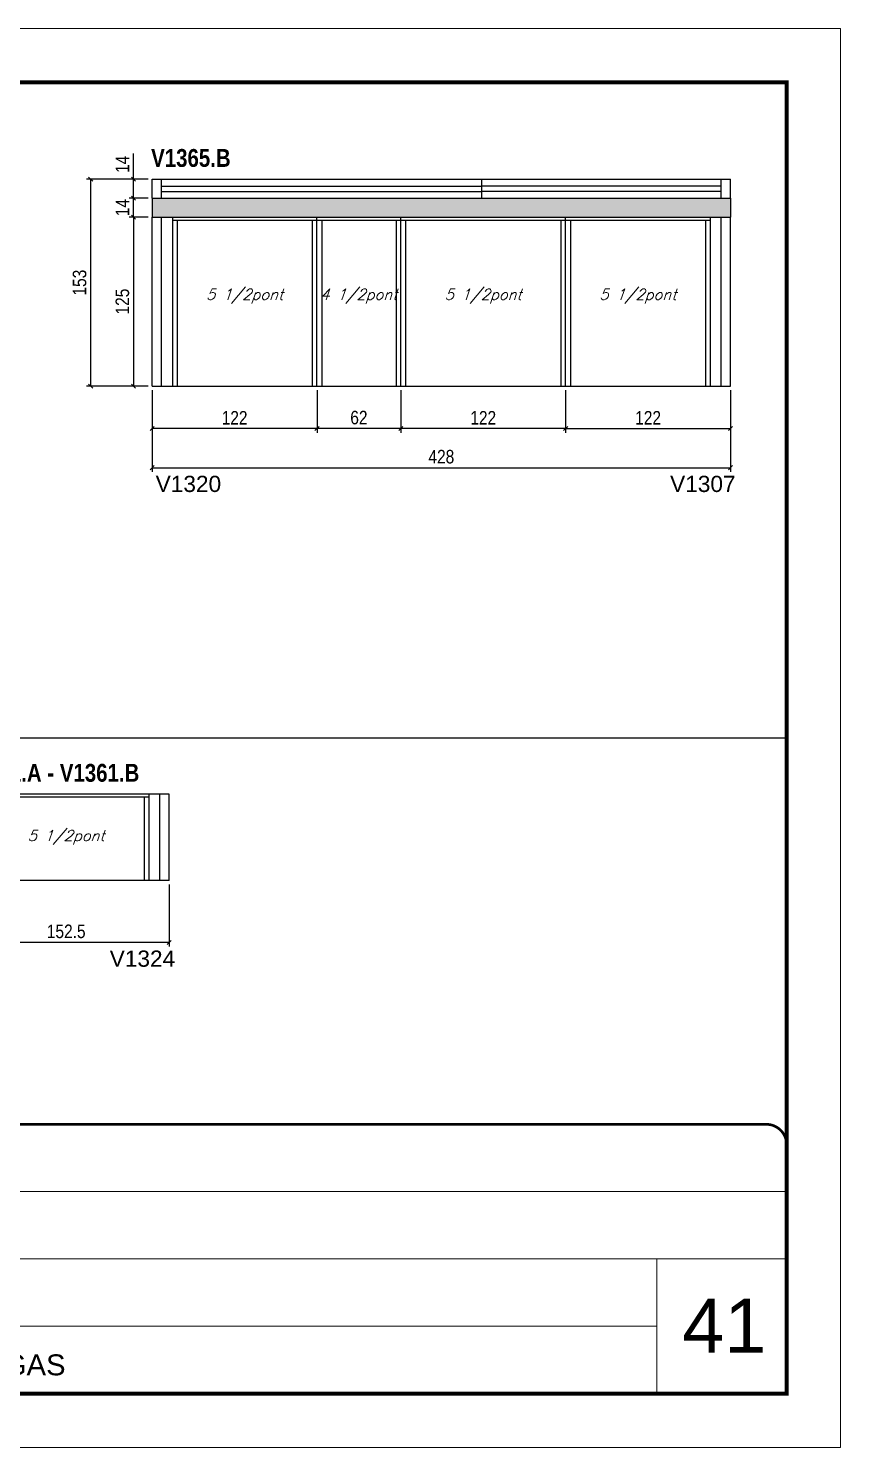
# Model space of a CAD drawing. Extents: x 3309 to 10384, y -2522 to 14608.
# Drawn here: x 4193 to 4794, y 2072 to 3122 of the extents above; entities that cross this region are included whole.
import ezdxf

# ---------------------------------------------------------------- set-up
doc = ezdxf.new("R2010")
doc.units = 0
doc.linetypes.add('CONTINUO', pattern=[0])
doc.linetypes.add('DASHED', pattern=[0.75, 0.5, -0.25])
for name, color, linetype in [('5', 5, 'Continuous'), ('COTA', 241, 'Continuous'), ('NOMENCLATURA', 7, 'Continuous'), ('Painéis', 200, 'Continuous'), ('SARR_2.2x7', 40, 'Continuous'), ('SARR_3.5x7', 81, 'Continuous'), ('SARR_EDITAR', 141, 'Continuous'), ('texto', 7, 'Continuous')]:
    doc.layers.add(name, color=color, linetype=linetype)
for name, color, linetype, lineweight in [('CARIMBO', 255, 'Continuous', 9), ('Folhas', 255, 'Continuous', 9), ('SARRAFO DE PRESSAO', 251, 'DASHED', 9)]:
    doc.layers.add(name, color=color, linetype=linetype, lineweight=lineweight)
doc.styles.add('ARIAL', font='arial.ttf')
doc.styles.add('COTA TECNICA', font='techl___.ttf', dxfattribs={"height": 10})
doc.styles.add('Romans', font='romans.shx')
doc.styles.get("Standard").update_dxf_attribs({"font": 'arial.ttf'})
doc.styles.add('TECNICA', font='techb___.ttf', dxfattribs={"height": 10})
doc.dimstyles.new('PAINEL', dxfattribs={"dimtxt": 10, "dimasz": 3, "dimexe": 3, "dimexo": 3, "dimgap": 3, "dimtad": 1, "dimdec": 1, "dimzin": 12, "dimdsep": 46, "dimtxsty": 'COTA TECNICA', "dimblk1": 'OBLIQUE', "dimblk2": 'OBLIQUE', "dimsah": 1, "dimcen": 0.9, "dimclrd": 4, "dimclre": 4, "dimclrt": 240, "dimadec": 1, "dimazin": 3, "dimtfac": 1, "dimtdec": 1, "dimtmove": 0, "dimatfit": 3, "dimfxl": 1, "dimtolj": 1, "dimtzin": 12, "dimarcsym": 0})

# ---------------------------------------------------------------- blocks, each defined once
blk = doc.blocks.new('9999999999')
at = {"color": 30, "linetype": 'CONTINUO'}
for p, q in [((98564.6, 34379.6), (99584, 34379.6)), ((98564.6, 34329.8), (99488, 34329.8)), ((99584, 34329.8), (99488, 34329.8)), ((99488, 34329.8), (99488, 34230.2)), ((98564.6, 34280), (99488, 34280))]:
    blk.add_line(p, q, dxfattribs=at)
at = {"color": 30, "linetype": 'CONTINUO', "const_width": 2}
blk.add_lwpolyline([(99584, 34230.2), (99584, 34414.4, 0.414214), (99569, 34429.4), (98229, 34429.4, 0.414214), (98214, 34414.4), (98214, 34245.2, 0.414214), (98229, 34230.2), (99584, 34230.2)], format="xyb", dxfattribs=at)
at = {"layer": 'Folhas'}
blk.add_lwpolyline([(98139, 34190.2), (99624, 34190.2), (99624, 35240.2), (98139, 35240.2)], close=True, dxfattribs=at)
at = {"layer": 'Folhas', "color": 30, "const_width": 3}
blk.add_lwpolyline([(98214, 34230.2), (99584, 34230.2), (99584, 35200.2), (98214, 35200.2)], close=True, dxfattribs=at)
at = {"color": 7, "linetype": 'Continuous', "ltscale": 5, "style": 'ARIAL'}
blk.add_text('LATERAIS DE VIGAS', height=15.483, dxfattribs=at).set_placement((98837.7, 34243.7))
blk = doc.blocks.new('_Oblique')
at = {"color": 0, "linetype": 'ByBlock', "lineweight": -2}
blk.add_line((-0.5, -0.5), (0.5, 0.5), dxfattribs=at)
blk = doc.blocks.new('*D1330')
at = {"layer": 'COTA', "color": 4, "linetype": 'ByBlock', "lineweight": -2, "transparency": 16777216}
for p, q in [((4590.9, 2854.5), (4590.9, 2823)), ((4712.9, 2854.5), (4712.9, 2823)), ((4590.9, 2826), (4712.9, 2826))]:
    blk.add_line(p, q, dxfattribs=at)
at = {"layer": 'Defpoints', "color": 0, "linetype": 'ByBlock', "transparency": 16777216}
for p in [(4590.9, 2857.5), (4712.9, 2857.5), (4712.9, 2826)]:
    blk.add_point(p, dxfattribs=at)
at = {"layer": 'COTA', "color": 4, "linetype": 'ByBlock', "lineweight": -2, "transparency": 16777216, "xscale": 3, "yscale": 3, "zscale": 3, "rotation": 180}
blk.add_blockref('_Oblique', (4590.9, 2826), dxfattribs=at)
at = {"layer": 'COTA', "color": 4, "linetype": 'ByBlock', "lineweight": -2, "transparency": 16777216, "xscale": 3, "yscale": 3, "zscale": 3}
blk.add_blockref('_Oblique', (4712.9, 2826), dxfattribs=at)
at = {"layer": 'COTA', "color": 240, "linetype": 'ByBlock', "transparency": 16777216, "insert": (4651.9, 2834), "char_height": 10, "attachment_point": 5, "style": 'COTA TECNICA'}
blk.add_mtext('\\A1;122', dxfattribs=at)
blk = doc.blocks.new('*D1334')
at = {"layer": 'COTA', "color": 4, "lineweight": -2, "transparency": 16777216}
for p, q in [((4468.9, 2854.5), (4468.9, 2823)), ((4590.9, 2854.5), (4590.9, 2823)), ((4590.9, 2826), (4468.9, 2826))]:
    blk.add_line(p, q, dxfattribs=at)
at = {"layer": 'Defpoints', "color": 0, "transparency": 16777216}
for p in [(4468.9, 2857.5), (4590.9, 2857.5), (4468.9, 2826)]:
    blk.add_point(p, dxfattribs=at)
at = {"layer": 'COTA', "color": 4, "lineweight": -2, "transparency": 16777216, "xscale": 3, "yscale": 3, "zscale": 3, "rotation": 180}
blk.add_blockref('_Oblique', (4468.9, 2826), dxfattribs=at)
at = {"layer": 'COTA', "color": 4, "lineweight": -2, "transparency": 16777216, "xscale": 3, "yscale": 3, "zscale": 3}
blk.add_blockref('_Oblique', (4590.9, 2826), dxfattribs=at)
at = {"layer": 'COTA', "color": 240, "transparency": 16777216, "insert": (4529.9, 2834), "char_height": 10, "attachment_point": 5, "style": 'COTA TECNICA'}
blk.add_mtext('\\A1;122', dxfattribs=at)
blk = doc.blocks.new('*D1335')
at = {"layer": 'COTA', "color": 4, "lineweight": -2, "transparency": 16777216}
for p, q in [((4284.9, 2854.5), (4284.9, 2823)), ((4406.9, 2854.5), (4406.9, 2823)), ((4406.9, 2826), (4284.9, 2826))]:
    blk.add_line(p, q, dxfattribs=at)
at = {"layer": 'Defpoints', "color": 0, "transparency": 16777216}
for p in [(4284.9, 2857.5), (4406.9, 2857.5), (4284.9, 2826)]:
    blk.add_point(p, dxfattribs=at)
at = {"layer": 'COTA', "color": 4, "lineweight": -2, "transparency": 16777216, "xscale": 3, "yscale": 3, "zscale": 3, "rotation": 180}
blk.add_blockref('_Oblique', (4284.9, 2826), dxfattribs=at)
at = {"layer": 'COTA', "color": 4, "lineweight": -2, "transparency": 16777216, "xscale": 3, "yscale": 3, "zscale": 3}
blk.add_blockref('_Oblique', (4406.9, 2826), dxfattribs=at)
at = {"layer": 'COTA', "color": 240, "transparency": 16777216, "insert": (4345.9, 2834), "char_height": 10, "attachment_point": 5, "style": 'COTA TECNICA'}
blk.add_mtext('\\A1;122', dxfattribs=at)
blk = doc.blocks.new('*D1336')
at = {"layer": 'COTA', "color": 4, "lineweight": -2, "transparency": 16777216}
for p, q in [((4406.9, 2854.5), (4406.9, 2823)), ((4468.9, 2854.5), (4468.9, 2823)), ((4468.9, 2826), (4406.9, 2826))]:
    blk.add_line(p, q, dxfattribs=at)
at = {"layer": 'Defpoints', "color": 0, "transparency": 16777216}
for p in [(4406.9, 2857.5), (4468.9, 2857.5), (4406.9, 2826)]:
    blk.add_point(p, dxfattribs=at)
at = {"layer": 'COTA', "color": 4, "lineweight": -2, "transparency": 16777216, "xscale": 3, "yscale": 3, "zscale": 3, "rotation": 180}
blk.add_blockref('_Oblique', (4406.9, 2826), dxfattribs=at)
at = {"layer": 'COTA', "color": 4, "lineweight": -2, "transparency": 16777216, "xscale": 3, "yscale": 3, "zscale": 3}
blk.add_blockref('_Oblique', (4468.9, 2826), dxfattribs=at)
at = {"layer": 'COTA', "color": 240, "transparency": 16777216, "insert": (4437.9, 2834.1), "char_height": 10, "attachment_point": 5, "style": 'COTA TECNICA'}
blk.add_mtext('\\A1;62', dxfattribs=at)
blk = doc.blocks.new('*D1337')
at = {"layer": 'COTA', "color": 4, "lineweight": -2, "transparency": 16777216}
for p, q in [((4284.9, 2854.5), (4284.9, 2794.1)), ((4712.9, 2854.5), (4712.9, 2794.1)), ((4284.9, 2797.1), (4712.9, 2797.1))]:
    blk.add_line(p, q, dxfattribs=at)
at = {"layer": 'Defpoints', "color": 0, "transparency": 16777216}
for p in [(4284.9, 2857.5), (4712.9, 2857.5), (4712.9, 2797.1)]:
    blk.add_point(p, dxfattribs=at)
at = {"layer": 'COTA', "color": 4, "lineweight": -2, "transparency": 16777216, "xscale": 3, "yscale": 3, "zscale": 3, "rotation": 180}
blk.add_blockref('_Oblique', (4284.9, 2797.1), dxfattribs=at)
at = {"layer": 'COTA', "color": 4, "lineweight": -2, "transparency": 16777216, "xscale": 3, "yscale": 3, "zscale": 3}
blk.add_blockref('_Oblique', (4712.9, 2797.1), dxfattribs=at)
at = {"layer": 'COTA', "color": 240, "transparency": 16777216, "insert": (4498.9, 2805.2), "char_height": 10, "attachment_point": 5, "style": 'COTA TECNICA'}
blk.add_mtext('\\A1;428', dxfattribs=at)
blk = doc.blocks.new('*D1331')
at = {"layer": 'COTA', "color": 4, "lineweight": -2, "transparency": 16777216}
for p, q in [((4281.9, 2996.5), (4268, 2996.5)), ((4271, 2982.5), (4271, 2996.5)), ((4281.9, 2982.5), (4268, 2982.5))]:
    blk.add_line(p, q, dxfattribs=at)
at = {"layer": 'Defpoints', "color": 0, "transparency": 16777216}
for p in [(4271, 2996.5), (4284.9, 2996.5), (4284.9, 2982.5)]:
    blk.add_point(p, dxfattribs=at)
at = {"layer": 'COTA', "color": 4, "lineweight": -2, "transparency": 16777216, "xscale": 3, "yscale": 3, "zscale": 3}
for p, rotation in [((4271, 2996.5), 90), ((4271, 2982.5), 270)]:
    blk.add_blockref('_Oblique', p, dxfattribs=dict(at, rotation=rotation))
at = {"layer": 'COTA', "color": 240, "transparency": 16777216, "insert": (4262.9, 2989.5), "char_height": 10, "attachment_point": 5, "rotation": 90, "style": 'COTA TECNICA'}
blk.add_mtext('\\A1;14', dxfattribs=at)
blk = doc.blocks.new('*D1332')
at = {"layer": 'COTA', "color": 4, "lineweight": -2, "transparency": 16777216}
for p, q in [((4281.9, 2982.5), (4268, 2982.5)), ((4271, 2982.5), (4271, 2857.5)), ((4281.9, 2857.5), (4268, 2857.5))]:
    blk.add_line(p, q, dxfattribs=at)
at = {"layer": 'Defpoints', "color": 0, "transparency": 16777216}
for p in [(4284.9, 2982.5), (4271, 2857.5), (4284.9, 2857.5)]:
    blk.add_point(p, dxfattribs=at)
at = {"layer": 'COTA', "color": 4, "lineweight": -2, "transparency": 16777216, "xscale": 3, "yscale": 3, "zscale": 3}
for p, rotation in [((4271, 2982.5), 90), ((4271, 2857.5), 270)]:
    blk.add_blockref('_Oblique', p, dxfattribs=dict(at, rotation=rotation))
at = {"layer": 'COTA', "color": 240, "transparency": 16777216, "insert": (4262.9, 2920), "char_height": 10, "attachment_point": 5, "rotation": 90, "style": 'COTA TECNICA'}
blk.add_mtext('\\A1;125', dxfattribs=at)
blk = doc.blocks.new('*D1333')
at = {"layer": 'COTA', "color": 4, "lineweight": -2, "transparency": 16777216}
for p, q in [((4281.9, 3010.5), (4236.4, 3010.5)), ((4239.4, 2857.5), (4239.4, 3010.5)), ((4281.9, 2857.5), (4236.4, 2857.5))]:
    blk.add_line(p, q, dxfattribs=at)
at = {"layer": 'Defpoints', "color": 0, "transparency": 16777216}
for p in [(4239.4, 3010.5), (4284.9, 3010.5), (4284.9, 2857.5)]:
    blk.add_point(p, dxfattribs=at)
at = {"layer": 'COTA', "color": 4, "lineweight": -2, "transparency": 16777216, "xscale": 3, "yscale": 3, "zscale": 3}
for p, rotation in [((4239.4, 3010.5), 90), ((4239.4, 2857.5), 270)]:
    blk.add_blockref('_Oblique', p, dxfattribs=dict(at, rotation=rotation))
at = {"layer": 'COTA', "color": 240, "transparency": 16777216, "insert": (4231.2, 2934), "char_height": 10, "attachment_point": 5, "rotation": 90, "style": 'COTA TECNICA'}
blk.add_mtext('\\A1;153', dxfattribs=at)
blk = doc.blocks.new('*D1338')
at = {"layer": 'COTA', "color": 4, "lineweight": -2, "transparency": 16777216}
for p, q in [((4271, 3010.5), (4271, 3029.6)), ((4281.9, 3010.5), (4268, 3010.5)), ((4271, 2996.5), (4271, 3010.5)), ((4281.9, 2996.5), (4268, 2996.5))]:
    blk.add_line(p, q, dxfattribs=at)
at = {"layer": 'Defpoints', "color": 0, "transparency": 16777216}
for p in [(4271, 3010.5), (4284.9, 3010.5), (4284.9, 2996.5)]:
    blk.add_point(p, dxfattribs=at)
at = {"layer": 'COTA', "color": 4, "lineweight": -2, "transparency": 16777216, "xscale": 3, "yscale": 3, "zscale": 3}
for p, rotation in [((4271, 3010.5), 90), ((4271, 2996.5), 270)]:
    blk.add_blockref('_Oblique', p, dxfattribs=dict(at, rotation=rotation))
at = {"layer": 'COTA', "color": 240, "transparency": 16777216, "insert": (4262.9, 3021.5), "char_height": 10, "attachment_point": 5, "rotation": 90, "style": 'COTA TECNICA'}
blk.add_mtext('\\A1;14', dxfattribs=at)
blk = doc.blocks.new('*D1430')
at = {"layer": 'COTA', "color": 4, "linetype": 'ByBlock', "lineweight": -2, "transparency": 16777216}
for p, q in [((4145, 2488.6), (4145, 2442.9)), ((4297.5, 2488.6), (4297.5, 2442.9)), ((4297.5, 2445.9), (4145, 2445.9))]:
    blk.add_line(p, q, dxfattribs=at)
at = {"layer": 'Defpoints', "color": 0, "linetype": 'ByBlock', "transparency": 16777216}
for p in [(4145, 2491.6), (4297.5, 2491.6), (4145, 2445.9)]:
    blk.add_point(p, dxfattribs=at)
at = {"layer": 'COTA', "color": 4, "linetype": 'ByBlock', "lineweight": -2, "transparency": 16777216, "xscale": 3, "yscale": 3, "zscale": 3, "rotation": 180}
blk.add_blockref('_Oblique', (4145, 2445.9), dxfattribs=at)
at = {"layer": 'COTA', "color": 4, "linetype": 'ByBlock', "lineweight": -2, "transparency": 16777216, "xscale": 3, "yscale": 3, "zscale": 3}
blk.add_blockref('_Oblique', (4297.5, 2445.9), dxfattribs=at)
at = {"layer": 'COTA', "color": 240, "linetype": 'ByBlock', "transparency": 16777216, "insert": (4221.3, 2454), "char_height": 10, "attachment_point": 5, "style": 'COTA TECNICA'}
blk.add_mtext('\\A1;152.5', dxfattribs=at)

msp = doc.modelspace()

# ---------------------------------------------------------------- hatches: boundary and pattern name
at = {"layer": 'COTA'}
h = msp.add_hatch(dxfattribs=at)
h.set_pattern_fill('AR-CONC', color=256, scale=0.03)
h.set_pattern_definition([(50, (-1078.26, -14), (5.46554, -0.4781726), [0.5715, -6.2865]), (355, (-1078.26, -14), (-1.0573026, 5.7317054), [0.4572, -5.0292175]), (100.451445, (-1077.8044, -14.04), (4.4082374, 5.2535326), [0.4857003, -5.3427073]), (46.1842, (-1078.26, -12.476), (8.132371, -1.26127), [0.85725, -9.42975]), (96.63556, (-1077.582, -12.581), (7.122124, 7.422784), [0.728551, -8.014068]), (351.18415, (-1078.26, -12.476), (7.122124, 7.422784), [0.685799, -7.543792]), (21, (-1077.498, -12.857), (4.5484317, -3.067956), [0.5715, -6.2865]), (326, (-1077.498, -12.857), (1.854061, 5.525639), [0.4572, -5.0292]), (71.451445, (-1077.119, -13.1127), (6.4024926, 2.457683), [0.4857003, -5.342698]), (37.5, (-1078.2599, -14), (0.0926581, 2.53665117), [0, -4.96824, 0, -5.1054, 0, -5.04825]), (7.5, (-1078.26, -14), (2.0045899, 3.0054172), [0, -2.91084, 0, -4.85394, 0, -1.92405]), (327.5, (-1079.9591, -14), (4.06771786, -0.1718623), [0, -1.905, 0, -5.9436, 0, -7.8867]), (317.5, (-1080.721, -14), (4.4438754, 0.7627947), [0, -2.4765, 0, -3.94716, 0, -5.6007])])
h.paths.add_polyline_path([(4284.86, 2996.47), (4284.86, 2982.47), (4712.86, 2982.47), (4712.86, 2996.47)])

# ---------------------------------------------------------------- linework, layer by layer
for p, q in [((4284.86, 2996.47), (4284.86, 2982.47)), ((4712.86, 2996.47), (4712.86, 2982.47)), ((3384.37, 2597.11), (4754.37, 2597.11))]:
    msp.add_line(p, q, dxfattribs=at)
at = {"layer": 'Painéis', "linetype": 'ByBlock'}
for p, q in [((4284.86, 3010.47), (4712.86, 3010.47)), ((4284.86, 2996.47), (4284.86, 3010.47)), ((4528.86, 2996.47), (4528.86, 3010.47)), ((4712.86, 2996.47), (4712.86, 3010.47)), ((4284.86, 2996.47), (4712.86, 2996.47)), ((4284.86, 2982.47), (4712.86, 2982.47)), ((4284.86, 2857.47), (4284.86, 2982.47)), ((4406.86, 2857.47), (4406.86, 2982.47)), ((4468.86, 2857.47), (4468.86, 2982.47)), ((4590.86, 2857.47), (4590.86, 2982.47)), ((4712.86, 2857.47), (4712.86, 2982.47)), ((4284.86, 2857.47), (4712.86, 2857.47)), ((4297.51, 2555.58), (4145.01, 2555.58)), ((4297.51, 2491.58), (4297.51, 2555.58)), ((4297.51, 2491.58), (4145.01, 2491.58))]:
    msp.add_line(p, q, dxfattribs=at)
at = {"layer": 'SARR_2.2x7', "linetype": 'Continuous'}
for p, q in [((4291.86, 2996.47), (4291.86, 3010.47)), ((4705.86, 2996.47), (4705.86, 3010.47)), ((4291.86, 2857.47), (4291.86, 2982.47)), ((4705.86, 2857.47), (4705.86, 2982.47)), ((4299.86, 2980.27), (4406.86, 2980.27)), ((4406.86, 2980.27), (4468.86, 2980.27)), ((4468.86, 2980.27), (4590.86, 2980.27)), ((4590.86, 2980.27), (4697.86, 2980.27)), ((4282.51, 2553.38), (4160.01, 2553.38)), ((4290.51, 2491.58), (4290.51, 2555.58))]:
    msp.add_line(p, q, dxfattribs=at)
at = {"layer": 'SARR_3.5x7'}
for p, q in [((4299.86, 2982.47), (4299.86, 2857.47)), ((4697.86, 2982.47), (4697.86, 2857.47)), ((4303.36, 2980.27), (4303.36, 2857.47)), ((4403.36, 2980.27), (4403.36, 2857.47)), ((4410.36, 2980.27), (4410.36, 2857.47)), ((4465.36, 2980.27), (4465.36, 2857.47)), ((4472.36, 2980.27), (4472.36, 2857.47)), ((4587.36, 2980.27), (4587.36, 2857.47)), ((4594.36, 2980.27), (4594.36, 2857.47)), ((4694.36, 2980.27), (4694.36, 2857.47)), ((4279.01, 2553.38), (4279.01, 2491.58)), ((4282.51, 2555.58), (4282.51, 2491.58))]:
    msp.add_line(p, q, dxfattribs=at)
at = {"layer": 'SARR_EDITAR', "linetype": 'ByBlock'}
for p, q in [((4291.86, 3005.47), (4528.86, 3005.47)), ((4705.86, 3005.47), (4528.86, 3005.47)), ((4291.86, 3001.47), (4528.86, 3001.47)), ((4705.86, 3001.47), (4528.86, 3001.47))]:
    msp.add_line(p, q, dxfattribs=at)

# ---------------------------------------------------------------- block references
at = {"layer": 'SARRAFO DE PRESSAO', "color": 6, "linetype": 'ByBlock'}
msp.add_blockref('9999999999', (-94829.61, -32118.1), dxfattribs=at)

# ---------------------------------------------------------------- texts
at = {"layer": '5', "linetype": 'Continuous'}
for s, rotation, p in [('V1320', 0.00004, (4287.49, 2779.11)), ('V1307', 0.00004, (4668.18, 2779.11)), ('V1324', 359.99996, (4253.48, 2427.88))]:
    msp.add_text(s, height=12, rotation=rotation, dxfattribs=at).set_placement(p)
at = {"layer": 'CARIMBO', "style": 'ARIAL'}
msp.add_text('41', height=40, dxfattribs=at).set_placement((4677.23, 2142.25))
at = {"layer": 'NOMENCLATURA', "style": 'TECNICA'}
for s, p in [('V1365.B', (4284.14, 3019.65)), ('V1361.A - V1361.B', (4144.29, 2564.76))]:
    msp.add_text(s, height=13.2, dxfattribs=at).set_placement(p)
at = {"layer": 'texto', "color": 2, "char_height": 8, "attachment_point": 5, "style": 'Romans'}
for s, insert in [('{\\Q19;\\C256;5 1/2pont}', (4353.36, 2923.97)), ('{\\Q19;\\C256;4 1/2pont}', (4437.86, 2923.97)), ('{\\Q19;\\C256;5 1/2pont}', (4529.86, 2923.97)), ('{\\Q19;\\C256;5 1/2pont}', (4644.36, 2923.97)), ('{\\Q19;\\C256;5 1/2pont}', (4221.26, 2523.58))]:
    msp.add_mtext(s, dxfattribs=dict(at, insert=insert))

# ---------------------------------------------------------------- dimensions: what is measured, and where the dimension line sits
at = {"layer": 'COTA'}
for base, p1, p2, angle, picture, middle in [((4270.97, 3010.47), (4284.86, 2996.47), (4284.86, 3010.47), 90, '*D1338', (4262.9, 3021.52)), ((4239.41, 3010.47), (4284.86, 2857.47), (4284.86, 3010.47), 90, '*D1333', (4231.19, 2933.97)), ((4270.97, 2857.47), (4284.86, 2982.47), (4284.86, 2857.47), 90, '*D1332', (4262.86, 2919.97)), ((4284.86, 2825.97), (4406.86, 2857.47), (4284.86, 2857.47), 180, '*D1335', (4345.86, 2834.02)), ((4712.86, 2797.12), (4284.86, 2857.47), (4712.86, 2857.47), 180, '*D1337', (4498.86, 2805.22)), ((4406.86, 2825.97), (4468.86, 2857.47), (4406.86, 2857.47), 180, '*D1336', (4437.86, 2834.07)), ((4468.86, 2825.97), (4590.86, 2857.47), (4468.86, 2857.47), 180, '*D1334', (4529.86, 2834.02))]:
    dim = msp.add_linear_dim(base=base, p1=p1, p2=p2, angle=angle, dimstyle='PAINEL', dxfattribs=at)
    dim.commit()
    dim.dimension.update_dxf_attribs({"geometry": picture, "text_midpoint": middle})
dim = msp.add_linear_dim(base=(4270.97, 2996.47), p1=(4284.86, 2982.47), p2=(4284.86, 2996.47), angle=90, dimstyle='PAINEL', dxfattribs=at)
dim.commit()
dim.dimension.update_dxf_attribs({"geometry": '*D1331', "text_midpoint": (4270.97, 2989.47), "dimtype": 160})
at = {"layer": 'COTA', "linetype": 'ByBlock'}
dim = msp.add_linear_dim(base=(4712.86, 2825.97), p1=(4590.86, 2857.47), p2=(4712.86, 2857.47), dimstyle='PAINEL', override={"dimtmove": 1}, dxfattribs=at)
dim.commit()
dim.dimension.update_dxf_attribs({"geometry": '*D1330', "text_midpoint": (4651.86, 2834.02)})
dim = msp.add_linear_dim(base=(4145.01, 2445.89), p1=(4297.51, 2491.58), p2=(4145.01, 2491.58), angle=180, dimstyle='PAINEL', dxfattribs=at)
dim.commit()
dim.dimension.update_dxf_attribs({"geometry": '*D1430', "text_midpoint": (4221.26, 2454)})

doc.saveas('drawing.dxf')
